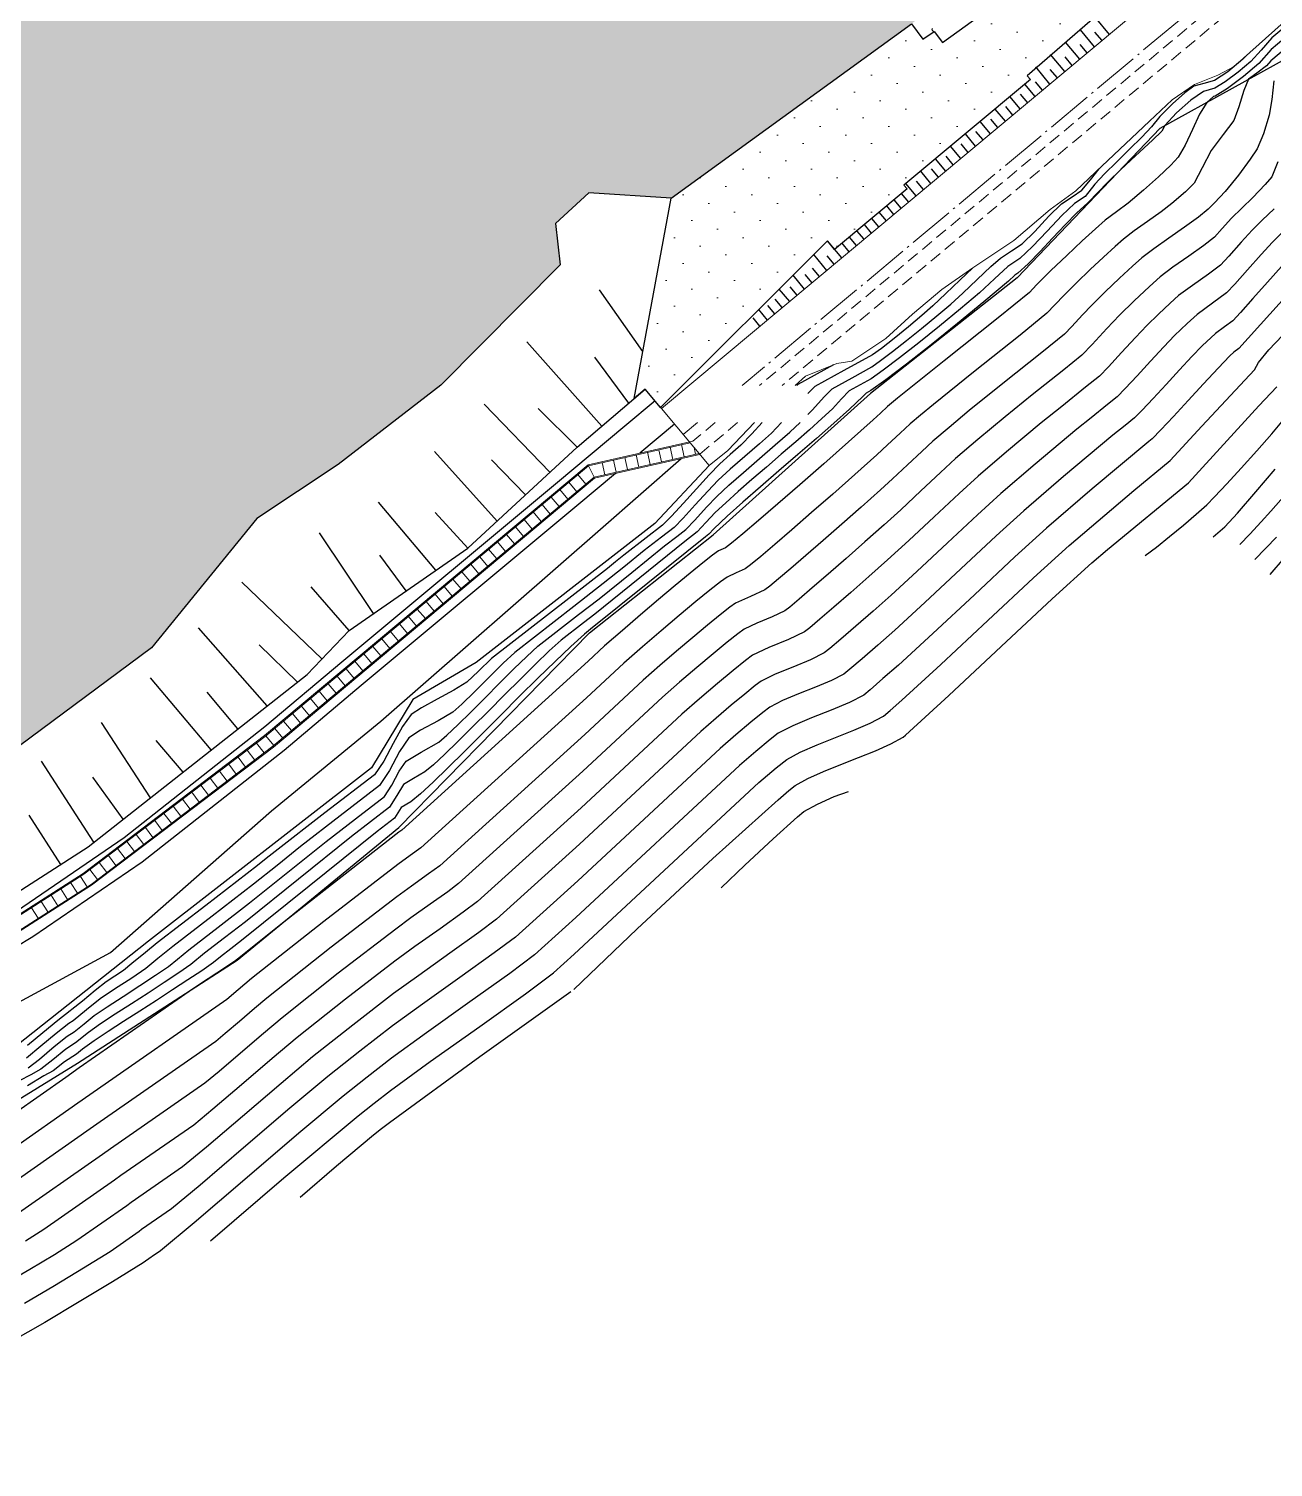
# Model space of a CAD drawing. Header units: millimetres. Extents: x -335 to 64136, y 248 to 109842.
# Drawn here: x -277.1 to -212.8, y 392.9 to 467.2 of the extents above; entities that cross this region are included whole.
import ezdxf

# ---------------------------------------------------------------- set-up
doc = ezdxf.new("R2010")
doc.units = ezdxf.units.MM
doc.header["$MEASUREMENT"] = 0
doc.linetypes.add('ACAD_ISO04W100', pattern=[30, 24, -3, 0, -3])
doc.linetypes.add('NASCOSTA', pattern=[9.525, 6.35, -3.175])
for name, color, linetype in [('Bâti', 7, 'Continuous'), ('CANALISATION', 2, 'Continuous'), ('colore lago', 131, 'Continuous'), ('curve livello 5m', 7, 'Continuous'), ('Limite fiume', 6, 'Continuous'), ('LIN010CO', 2, 'Continuous'), ('LIN010TR', 2, 'NASCOSTA'), ('LIN018CO', 6, 'Continuous'), ('LIN018TR', 6, 'NASCOSTA'), ('LINCOLO-ROSSO-070', 30, 'Continuous'), ('pendenze', 2, 'Continuous'), ('Per+Mod Surf', 7, 'Continuous'), ('sezioni', 7, 'Continuous'), ('Strade', 7, 'Continuous'), ('TalusHautBas', 7, 'Continuous')]:
    doc.layers.add(name, color=color, linetype=linetype)
doc.layers.add('Colori bordi', color=5, linetype='Continuous', plot=False)
doc.layers.add('no_plot', color=5, linetype='Continuous', plot=False)

msp = doc.modelspace()

# ---------------------------------------------------------------- hatches: boundary and pattern name
at = {"layer": 'colore lago', "linetype": 'Continuous', "lineweight": 0}
msp.add_hatch(color=256, dxfattribs=at).paths.add_polyline_path([(-312.38264, 424.38548), (-302.15266, 427.40348), (-294.50865, 427.80748), (-286.46064, 426.94448), (-279.55365, 428.69248), (-270.72865, 435.24048), (-265.29765, 441.90348), (-261.09665, 444.69048), (-255.79765, 448.78748), (-249.65065, 454.99548), (-249.87665, 457.13848), (-248.17265, 458.71048), (-243.91365, 458.44848), (-231.51899, 467.44804), (-219.71592, 476.01805), (-220.40264, 478.89914), (-213.99922, 486.79725), (-210.87206, 487.54263), (-194.87937, 500.9038), (-194.77873, 500.77989), (-194.52964, 500.99348), (-189.01965, 505.71848), (-183.49064, 510.97748), (-174.25166, 520.06648), (-167.80464, 526.32548), (-160.16665, 533.70348), (-153.10865, 540.33248), (-142.77665, 549.54148), (-138.72965, 552.68648), (-123.24765, 563.72148), (-114.11096, 569.41745), (-114.39195, 569.87), (-117.39783, 574.71114), (-120.69979, 580.02913), (-128.57865, 592.71848), (-138.23988, 586.68061), (-161.43365, 572.18548), (-162.95975, 574.60946), (-166.14665, 572.74548), (-168.16266, 571.75848), (-172.51465, 570.11848), (-176.78364, 568.52148), (-180.93165, 566.78248), (-186.27165, 564.10448), (-191.35264, 561.10848), (-197.61964, 557.14448), (-201.67851, 554.62358), (-203.78465, 553.31548), (-211.41966, 548.49648), (-217.09363, 544.89976), (-216.82965, 543.38348), (-218.67665, 540.30148), (-222.05665, 537.09148), (-230.78465, 537.05248), (-241.41465, 529.76848), (-248.88865, 523.97348), (-261.05365, 514.39848), (-276.82866, 503.29348), (-277.17892, 503.41049), (-289.31665, 495.14848), (-303.14866, 485.43648), (-320.62364, 475.41148), (-335.18517, 467.50034), (-335.18517, 416.83235), (-328.87465, 418.67548), (-317.58165, 422.79748)])
at = {"layer": 'LIN010CO', "linetype": 'Continuous', "lineweight": 0}
h = msp.add_hatch(dxfattribs=at)
h.set_pattern_fill('DOTS', color=256, scale=20, angle=-135, style=0)
h.set_pattern_definition([(225, (-62291.4759, -108161.3901), (0.441941738, -1.325825215), [0, -1.25])])
h.paths.add_polyline_path([(-231.55464, 467.42215), (-230.92783, 466.55887), (-230.36489, 466.9465), (-229.90357, 466.33752), (-219.74174, 473.70325), (-219.24847, 473.13349), (-212.13931, 478.4067), (-212.4152, 478.78622), (-208.22615, 479.78469), (-225.54368, 464.75754), (-225.38156, 464.56349), (-231.90463, 459.11376), (-231.74251, 458.91971), (-235.48054, 455.79676), (-235.84841, 456.23708), (-244.41424, 447.5854), (-245.26015, 448.58461), (-245.82924, 448.09903), (-243.91365, 458.44848)])

# ---------------------------------------------------------------- linework, layer by layer
at = {"layer": 'Bâti', "color": 2, "linetype": 'Continuous'}
for p, q in [((-244.74802, 447.98239), (-246.30966, 446.67206)), ((-246.30966, 446.67206), (-249.77365, 443.76548)), ((-243.74712, 446.78581), (-245.53282, 445.28747)), ((-246.7809, 444.24023), (-248.77511, 442.56692)), ((-249.77363, 443.76549), (-260.91163, 434.48849)), ((-248.77511, 442.56692), (-259.91093, 433.29173)), ((-260.91163, 434.48849), (-264.87663, 431.15049)), ((-259.91093, 433.29173), (-263.89137, 429.94074)), ((-264.87663, 431.15049), (-272.14464, 425.42549)), ((-263.89137, 429.94074), (-271.2207, 424.16743)), ((-272.14464, 425.42549), (-277.69363, 421.63149)), ((-271.2207, 424.16743), (-276.85209, 420.3171)), ((-276.85209, 420.3171), (-285.18306, 415.33066))]:
    msp.add_line(p, q, dxfattribs=at)
at = {"layer": 'CANALISATION', "linetype": 'Continuous', "lineweight": 0}
for p, q in [((-248.20523, 444.68223), (-264.89264, 430.70248)), ((-248.73475, 444.17338), (-248.32011, 443.67844)), ((-248.18239, 444.63612), (-247.88745, 444.0409)), ((-249.65471, 443.40269), (-249.24008, 442.90775)), ((-249.19473, 443.78804), (-248.7801, 443.29309)), ((-250.57468, 442.632), (-250.16004, 442.13705)), ((-250.1147, 443.01734), (-249.70006, 442.5224)), ((-251.49464, 441.8613), (-251.08001, 441.36636)), ((-251.03466, 442.24665), (-250.62002, 441.7517)), ((-252.41461, 441.09061), (-251.99997, 440.59566)), ((-251.95463, 441.47596), (-251.53999, 440.98101)), ((-253.33457, 440.31992), (-252.91994, 439.82497)), ((-252.87459, 440.70526), (-252.45995, 440.21032)), ((-254.25454, 439.54922), (-253.8399, 439.05428)), ((-253.79456, 439.93457), (-253.37992, 439.43962)), ((-255.1745, 438.77853), (-254.75987, 438.28358)), ((-254.71452, 439.16387), (-254.29988, 438.66893)), ((-255.63449, 438.39318), (-255.21985, 437.89824)), ((-256.55445, 437.62249), (-256.13981, 437.12754)), ((-256.09447, 438.00783), (-255.67983, 437.51289)), ((-257.47442, 436.85179), (-257.05978, 436.35685)), ((-257.01443, 437.23714), (-256.5998, 436.74219)), ((-258.39438, 436.0811), (-257.97974, 435.58615)), ((-257.9344, 436.46645), (-257.51976, 435.9715)), ((-259.31435, 435.31041), (-258.89971, 434.81546)), ((-258.85436, 435.69575), (-258.43973, 435.20081)), ((-260.23431, 434.53971), (-259.81967, 434.04477)), ((-259.77433, 434.92506), (-259.35969, 434.43011)), ((-261.15428, 433.76902), (-260.73964, 433.27407)), ((-260.69429, 434.15436), (-260.27966, 433.65942)), ((-262.07424, 432.99832), (-261.6596, 432.50338)), ((-261.61426, 433.38367), (-261.19962, 432.88873)), ((-262.99421, 432.22763), (-262.57957, 431.73268)), ((-262.53422, 432.61298), (-262.11959, 432.11803)), ((-263.91417, 431.45694), (-263.49953, 430.96199)), ((-263.45419, 431.84228), (-263.03955, 431.34734)), ((-264.83414, 430.68624), (-264.4195, 430.1913)), ((-264.37415, 431.07159), (-263.95952, 430.57664)), ((-265.78911, 429.95841), (-265.39857, 429.44424)), ((-265.31127, 430.32136), (-264.92072, 429.80719)), ((-266.74471, 429.23257), (-266.35417, 428.7184)), ((-266.26691, 429.59549), (-265.87637, 429.08132)), ((-267.70031, 428.50674), (-267.30976, 427.99257)), ((-267.22251, 428.86966), (-266.83196, 428.35549)), ((-268.6559, 427.7809), (-268.26536, 427.26673)), ((-268.1781, 428.14382), (-267.78756, 427.62965)), ((-269.6115, 427.05507), (-269.22095, 426.5409)), ((-269.1337, 427.41799), (-268.74316, 426.90382)), ((-270.56709, 426.32923), (-270.17655, 425.81506)), ((-270.0893, 426.69215), (-269.69875, 426.17798)), ((-271.52269, 425.6034), (-271.13215, 425.08923)), ((-271.04489, 425.96632), (-270.65435, 425.45215)), ((-272.47829, 424.87756), (-272.08774, 424.36339)), ((-272.00049, 425.24048), (-271.60994, 424.72631)), ((-273.43388, 424.15173), (-273.04334, 423.63756)), ((-272.95608, 424.51465), (-272.56554, 424.00048)), ((-274.05124, 422.89588), (-274.39917, 423.43979)), ((-273.91168, 423.78881), (-273.52114, 423.27464)), ((-275.56753, 421.9259), (-275.91547, 422.46981)), ((-275.0621, 422.24923), (-275.41004, 422.79314)), ((-274.55667, 422.57255), (-274.90461, 423.11646)), ((-276.57839, 421.27926), (-276.92633, 421.82316)), ((-276.07296, 421.60258), (-276.4209, 422.14649))]:
    msp.add_line(p, q, dxfattribs=at)
at = {"layer": 'CANALISATION', "linetype": 'Continuous', "lineweight": 0, "flags": 128}
for points in [[(-248.18239, 444.63612), (-264.86572, 430.65978), (-274.22184, 423.55323), (-283.27434, 417.76234), (-294.76224, 412.39358), (-311.21828, 407.11261)], [(-247.88745, 444.0409), (-264.4629, 430.15493), (-273.852, 423.02333), (-282.96234, 417.19545), (-294.52596, 411.7913), (-311.02098, 406.49782)], [(-247.8646, 443.99479), (-264.4317, 430.11583), (-273.82335, 422.98229), (-282.93817, 417.15154), (-294.50766, 411.74465), (-311.0057, 406.4502)], [(-264.89264, 430.70248), (-274.25064, 423.59449), (-283.29864, 417.80648), (-294.78064, 412.44049), (-311.23364, 407.16049)]]:
    msp.add_lwpolyline(points, dxfattribs=at)
at = {"layer": 'Colori bordi', "linetype": 'Continuous', "lineweight": 0, "flags": 128}
msp.add_lwpolyline([(-335.18517, 467.50034), (-335.18517, 416.83235), (-328.87465, 418.67548), (-317.58165, 422.79748), (-312.38264, 424.38548), (-302.15266, 427.40348), (-294.50865, 427.80748), (-286.46064, 426.94448), (-279.55365, 428.69248), (-270.72865, 435.24048), (-265.29765, 441.90348), (-261.09665, 444.69048), (-255.79765, 448.78748), (-249.65065, 454.99548), (-249.87665, 457.13848), (-248.17265, 458.71048), (-243.91365, 458.44848), (-231.51899, 467.44804)], dxfattribs=at)
at = {"layer": 'curve livello 5m', "color": 2, "flags": 128}
for points in [[(-214.24239, 465.79279), (-214.4111, 465.60964), (-214.4111, 465.60964), (-215.19919, 464.96429), (-215.8779, 464.51398), (-215.8779, 464.51398), (-216.42195, 464.3659), (-216.9444, 464.21961), (-216.9444, 464.21961), (-217.40167, 463.88231), (-218.0548, 463.30469), (-218.70786, 462.66003), (-218.70786, 462.66003), (-219.13271, 462.12374), (-219.63483, 461.59203), (-220.25957, 460.97105), (-220.92507, 460.32039), (-221.54952, 459.69966), (-222.05108, 459.16847), (-222.05108, 459.16847), (-222.55346, 458.53388), (-223.10574, 458.16747), (-223.76411, 457.5438), (-224.51375, 456.7461), (-225.26278, 455.94913), (-225.91938, 455.32767), (-225.91938, 455.32767), (-226.5507, 454.91068), (-227.22869, 454.28434), (-228.00138, 453.56292), (-228.00138, 453.56292), (-228.99306, 452.72512), (-230.06408, 451.84446), (-231.13684, 450.98257), (-232.13372, 450.20107), (-232.9771, 449.5616), (-233.58938, 449.12579), (-233.58938, 449.12579), (-234.15856, 448.81221), (-234.73028, 448.49723), (-235.12039, 448.08439), (-235.59407, 447.57326), (-235.59407, 447.57326), (-236.13497, 447.0648), (-236.77388, 446.49143), (-237.48279, 445.8717), (-238.23372, 445.22414), (-238.99867, 444.56729), (-239.74965, 443.9197), (-240.45864, 443.29991), (-241.09766, 442.72645), (-241.63872, 442.21786), (-241.63872, 442.21786), (-242.12581, 441.69464), (-242.57037, 441.22142), (-242.57037, 441.22142), (-243.20291, 440.73008), (-245.52998, 438.85316), (-247.85699, 436.97629), (-247.85699, 436.97629), (-248.43506, 436.52726), (-249.59138, 435.62906), (-250.20557, 435.07318), (-250.91782, 434.39303), (-251.69882, 433.62487), (-252.51925, 432.8049), (-253.34981, 431.96936), (-254.16119, 431.15447), (-254.92409, 430.39647), (-255.6092, 429.73158), (-256.1872, 429.19603), (-256.6288, 428.82605), (-256.6288, 428.82605), (-257.2154, 428.49058), (-257.7246, 428.18841), (-257.7246, 428.18841), (-258.07817, 427.6164), (-258.4465, 427.00586), (-258.4465, 427.00586), (-259.42232, 426.25247), (-260.40469, 425.49403), (-263.14423, 423.29483), (-265.8788, 421.0997), (-265.8788, 421.0997), (-266.96402, 420.26263), (-267.98905, 419.47111), (-267.98905, 419.47111), (-268.69955, 418.89275), (-269.3211, 418.45628), (-270.07366, 417.95666), (-270.9054, 417.41882), (-271.7645, 416.86765), (-272.59913, 416.32808), (-273.35747, 415.825), (-273.9877, 415.38334), (-273.9877, 415.38334), (-274.65773, 414.84161), (-275.15263, 414.5233), (-275.83013, 413.97291), (-276.44325, 413.48054), (-276.44325, 413.48054), (-276.96101, 413.20301), (-277.5659, 412.88359)], [(-212.60479, 460.32203), (-212.91241, 459.53865), (-213.25805, 459.14789), (-213.90231, 458.47292), (-213.90231, 458.47292), (-214.46295, 457.93073), (-214.99833, 457.41173), (-214.99833, 457.41173), (-215.48131, 456.87334), (-215.8836, 456.43065), (-215.8836, 456.43065), (-216.42989, 456.00492), (-217.21067, 455.45214), (-218.02585, 454.87726), (-218.67533, 454.38524), (-218.67533, 454.38524), (-219.23939, 453.88208), (-220.02238, 453.14559), (-220.78939, 452.3967), (-220.78939, 452.3967), (-221.43996, 451.708), (-222.18698, 450.89519), (-222.71727, 450.34289), (-222.71727, 450.34289), (-223.65667, 449.57763), (-225.28278, 448.28499), (-226.68174, 447.16055), (-226.68174, 447.16055), (-228.09169, 445.98069), (-229.23686, 444.99793), (-229.23686, 444.99793), (-230.02227, 444.28056), (-231.03514, 443.33464), (-232.0729, 442.3649), (-232.93294, 441.57609), (-232.93294, 441.57609), (-233.91628, 440.69995), (-234.89057, 439.83983), (-235.81098, 439.03456), (-236.6327, 438.32294), (-237.3109, 437.7438), (-237.80076, 437.33594), (-238.05747, 437.13819), (-238.05747, 437.13819), (-238.70159, 436.82935), (-239.49597, 436.51302), (-240.1524, 436.20059), (-240.1524, 436.20059), (-240.47745, 435.96291), (-241.03149, 435.52088), (-241.75599, 434.92333), (-242.59241, 434.21906), (-243.48223, 433.45691), (-244.3669, 432.68567), (-244.3669, 432.68567), (-248.46727, 428.87554), (-254.88174, 423.06665), (-255.44499, 422.6485), (-256.35568, 421.99804), (-257.34191, 421.2952), (-258.13177, 420.71988), (-258.13177, 420.71988), (-261.09475, 418.43848), (-263.99351, 416.13912), (-263.99351, 416.13912), (-264.95969, 415.32882), (-266.1421, 414.3154), (-267.24748, 413.36981), (-267.98255, 412.76297), (-267.98255, 412.76297), (-272.84856, 409.38288), (-273.26485, 409.0911), (-277.991, 405.77865)], [(-267.68962, 404.62784), (-263.89815, 407.88471), (-260.0594, 411.08572), (-259.23415, 411.74033), (-258.39061, 412.38982), (-258.39061, 412.38982), (-256.34742, 413.87806), (-253.79625, 415.69618), (-251.44048, 417.37877), (-249.98346, 418.46043), (-248.92242, 419.42131), (-239.39108, 428.27797), (-238.49878, 429.04271), (-237.95073, 429.47923), (-237.2527, 429.84859), (-236.38664, 430.22367), (-235.4384, 430.60106), (-234.49383, 430.97739), (-233.63877, 431.34926), (-232.95906, 431.71328), (-232.62129, 431.99649), (-232.00827, 432.53667), (-230.00182, 434.37694), (-227.58076, 436.63931), (-225.21775, 438.84612), (-223.38542, 440.51973), (-220.03916, 443.35196), (-218.16438, 444.89733), (-216.53292, 446.67626), (-213.81794, 449.57679), (-213.61096, 449.96721), (-213.07487, 450.61451), (-212.36214, 451.35763)], [(-212.67718, 440.95317), (-213.79482, 439.78943)]]:
    msp.add_lwpolyline(points, dxfattribs=at)
at = {"layer": 'Limite fiume', "color": 2, "linetype": 'Continuous'}
for p, q in [((-248.17264, 458.71049), (-249.87663, 457.13849)), ((-243.91363, 458.44849), (-248.17264, 458.71049)), ((-249.87663, 457.13849), (-249.65063, 454.99549)), ((-249.65063, 454.99549), (-255.79764, 448.78749)), ((-255.79764, 448.78749), (-261.09663, 444.69049)), ((-261.09663, 444.69049), (-265.29764, 441.90349)), ((-265.29764, 441.90349), (-270.72863, 435.24049)), ((-270.72863, 435.24049), (-279.55363, 428.69249))]:
    msp.add_line(p, q, dxfattribs=at)
at = {"layer": 'Limite fiume', "color": 2, "linetype": 'Continuous', "flags": 128}
msp.add_lwpolyline([(-231.51899, 467.44804), (-230.93048, 466.65426), (-230.34797, 467.04954), (-229.90867, 466.47074), (-219.70234, 473.85976), (-219.26944, 473.26627), (-212.20932, 478.41335), (-212.47435, 478.77212), (-208.22615, 479.78469), (-225.54368, 464.75754), (-225.38156, 464.56349), (-231.90463, 459.11376), (-231.74251, 458.91971), (-235.48054, 455.79676), (-235.84841, 456.23708), (-244.458, 447.63785), (-245.26015, 448.58461), (-245.82924, 448.09903), (-243.91365, 458.44848)], close=True, dxfattribs=at)
at = {"layer": 'LIN010CO', "linetype": 'Continuous', "lineweight": 0}
for p, q in [((-242.79015, 445.90862), (-248.20524, 444.68223)), ((-242.9435, 445.82261), (-248.18239, 444.63612)), ((-244.41075, 444.82829), (-244.55336, 445.45801)), ((-243.8255, 444.96084), (-243.96812, 445.59056)), ((-243.24026, 445.09338), (-243.38288, 445.7231)), ((-242.65502, 445.22592), (-242.73302, 445.57033)), ((-242.47895, 445.2658), (-247.88745, 444.0409)), ((-242.45005, 445.22106), (-247.86461, 443.99479)), ((-247.33696, 444.16558), (-247.47957, 444.79529)), ((-246.75171, 444.29812), (-246.89433, 444.92784)), ((-246.16647, 444.43066), (-246.30909, 445.06038)), ((-245.58123, 444.56321), (-245.72385, 445.19293)), ((-244.99599, 444.69575), (-245.1386, 445.32547))]:
    msp.add_line(p, q, dxfattribs=at)
at = {"layer": 'LIN010CO', "linetype": 'Continuous', "lineweight": 0, "flags": 128}
msp.add_lwpolyline([(-230.43837, 467.19433), (-230.45906, 467.15251), (-230.4412, 467.12024), (-230.42546, 467.09945), (-230.40973, 467.07865), (-230.3814, 467.04122), (-230.37122, 467.03377)], dxfattribs=at)
at = {"layer": 'LIN010TR', "lineweight": 0, "ltscale": 0.1, "flags": 128}
for points in [[(-195.3803, 485.51743), (-202.3871, 479.66357), (-239.3567, 448.77711)], [(-194.21723, 485.51743), (-201.22403, 479.66357), (-238.19363, 448.77711)], [(-241.64792, 446.8629), (-242.79015, 445.90862)], [(-240.48485, 446.8629), (-242.45005, 445.22106)]]:
    msp.add_lwpolyline(points, dxfattribs=at)
at = {"layer": 'LIN018CO', "color": 2}
for p, q in [((-221.29912, 466.89705), (-222.03485, 467.77769)), ((-222.06654, 466.25591), (-222.80227, 467.13654)), ((-221.68283, 466.57648), (-222.04924, 467.01505)), ((-222.83396, 465.61476), (-223.56969, 466.4954)), ((-222.45025, 465.93533), (-222.81666, 466.37391)), ((-223.60138, 464.97362), (-224.33711, 465.85425)), ((-223.21767, 465.29419), (-223.58408, 465.73276)), ((-224.3688, 464.33247), (-225.10453, 465.21311)), ((-223.98509, 464.65304), (-224.3515, 465.09162)), ((-225.13621, 463.69133), (-225.6662, 464.32569)), ((-224.7525, 464.0119), (-225.11892, 464.45047)), ((-225.90363, 463.05018), (-226.43362, 463.68455)), ((-225.51992, 463.37075), (-225.88633, 463.80933)), ((-226.67105, 462.40904), (-227.20104, 463.0434)), ((-226.28734, 462.72961), (-226.65375, 463.16818)), ((-227.82218, 461.44732), (-228.18859, 461.88589)), ((-227.43847, 461.76789), (-227.96846, 462.40226)), ((-227.05476, 462.08846), (-227.42117, 462.52704)), ((-228.97331, 460.4856), (-229.5033, 461.11997)), ((-228.5896, 460.80617), (-228.95601, 461.24475)), ((-228.20589, 461.12675), (-228.73588, 461.76111)), ((-229.74073, 459.84446), (-230.27072, 460.47882)), ((-229.35702, 460.16503), (-229.72343, 460.6036)), ((-230.50815, 459.20331), (-231.03814, 459.83768)), ((-230.12444, 459.52388), (-230.49085, 459.96246)), ((-231.27557, 458.56217), (-231.80556, 459.19653)), ((-230.89186, 458.88274), (-231.25827, 459.32131)), ((-232.04299, 457.92102), (-232.41086, 458.36134)), ((-231.65928, 458.24159), (-232.02569, 458.68017)), ((-233.19412, 456.9593), (-233.56053, 457.39788)), ((-232.81041, 457.27988), (-233.17828, 457.7202)), ((-232.4267, 457.60045), (-232.79311, 458.03902)), ((-233.96154, 456.31816), (-234.32795, 456.75673)), ((-233.57783, 456.63873), (-233.9457, 457.07905)), ((-235.11267, 455.35644), (-235.84841, 456.23708)), ((-234.72896, 455.67701), (-235.09537, 456.11559)), ((-234.34525, 455.99759), (-234.71312, 456.43791)), ((-235.88009, 454.7153), (-236.55874, 455.5276)), ((-235.49638, 455.03587), (-235.86279, 455.47444)), ((-237.03122, 453.75358), (-237.62424, 454.46339)), ((-236.64751, 454.07415), (-237.00955, 454.50749)), ((-236.2638, 454.39472), (-236.6273, 454.82981)), ((-237.79864, 453.11243), (-238.33457, 453.75391)), ((-237.41493, 453.43301), (-237.77406, 453.86286)), ((-238.56606, 452.47129), (-238.9281, 452.90463)), ((-238.18235, 452.79186), (-238.54585, 453.22695)), ((-239.33348, 451.83014), (-239.69261, 452.26)), ((-238.94977, 452.15072), (-239.40007, 452.6897))]:
    msp.add_line(p, q, dxfattribs=at)
at = {"layer": 'LIN018TR', "linetype": 'ACAD_ISO04W100', "lineweight": 0, "ltscale": 0.1, "flags": 128}
for points in [[(-196.28192, 485.51743), (-240.25832, 448.77711)], [(-242.54954, 446.8629), (-243.29878, 446.23695)]]:
    msp.add_lwpolyline(points, dxfattribs=at)
at = {"layer": 'LINCOLO-ROSSO-070', "linetype": 'Continuous', "lineweight": 0}
msp.add_line((-244.41424, 447.5854), (-244.54848, 447.74565), dxfattribs=at)
at = {"layer": 'no_plot', "flags": 128}
for points in [[(-212.39653, 467.15403), (-212.92866, 466.71052), (-213.47866, 466.08877), (-214.00512, 465.49816), (-214.64975, 464.95302), (-215.33589, 464.44048), (-215.85771, 464.11432), (-216.44092, 463.95335), (-217.09254, 463.49877), (-217.83284, 462.84405), (-218.43974, 462.18561), (-218.59247, 461.89422), (-219.07277, 461.43668), (-219.95732, 460.63018), (-220.71661, 459.92525), (-221.35414, 459.29699), (-221.95801, 458.68549), (-222.34705, 458.2742), (-222.39022, 458.21967), (-222.43768, 458.18819), (-222.97911, 457.69324), (-223.58967, 457.06654), (-224.23463, 456.37417), (-224.87926, 455.68221), (-225.48881, 455.05676), (-226.02856, 454.56391), (-226.17537, 454.46694), (-226.51271, 454.15353), (-227.77388, 453.08806), (-229.13594, 451.96809), (-230.50021, 450.87199), (-231.76798, 449.87813), (-232.84054, 449.0649), (-233.6192, 448.51065), (-233.73267, 448.44814), (-233.84665, 448.38534), (-234.01884, 448.20115), (-234.70755, 447.55375), (-235.52104, 446.8237), (-236.42368, 446.03462), (-237.37981, 445.21011), (-238.35379, 444.37377), (-239.30997, 443.54922), (-240.21271, 442.76006), (-241.02635, 442.02989), (-241.71525, 441.38233), (-241.97375, 441.10586), (-242.14925, 440.96954), (-245.11199, 438.5799), (-248.07466, 436.19033), (-248.18084, 436.10786), (-248.39323, 435.94288), (-249.09842, 435.30668), (-249.9096, 434.53628), (-250.79872, 433.66631), (-251.73775, 432.73144), (-252.69865, 431.76633), (-253.6534, 430.80562), (-254.57394, 429.88398), (-255.43225, 429.03605), (-256.20029, 428.29649), (-256.85003, 427.69997), (-257.35343, 427.28112), (-257.85658, 426.98834), (-258.18806, 426.44535), (-258.63612, 426.09942), (-259.08719, 425.75117), (-262.58909, 422.93998), (-266.08463, 420.13399), (-266.64406, 419.70248), (-267.17247, 419.29445), (-267.53873, 418.99631), (-268.1394, 418.57079), (-268.85018, 418.09222), (-269.63994, 417.57556), (-270.47753, 417.03578), (-271.33181, 416.48784), (-272.17164, 415.94672), (-272.96587, 415.42738), (-273.68336, 414.9448), (-274.29296, 414.51394), (-274.59705, 414.26808), (-275.22729, 413.86274), (-275.79848, 413.40123), (-276.29534, 413.13704), (-277.12314, 412.63418)], [(-212.30261, 466.65781), (-212.94841, 466.11956), (-213.59914, 465.38668), (-214.37801, 464.72801), (-215.20704, 464.10875), (-215.83753, 463.71466), (-215.93745, 463.68708), (-216.27991, 463.38421), (-216.64602, 462.773), (-217.01719, 461.98131), (-217.38994, 461.18473), (-217.7608, 460.55884), (-218.13432, 460.15457), (-218.76755, 459.54826), (-219.54, 458.85158), (-220.3312, 458.17622), (-220.92755, 457.73959), (-221.51677, 457.30759), (-222.01901, 456.86832), (-222.71044, 456.23452), (-223.50584, 455.48635), (-224.31999, 454.70397), (-225.06766, 453.96753), (-225.43113, 453.58033), (-227.0436, 452.26676), (-229.83483, 450.04794), (-232.23616, 448.11784), (-232.74773, 447.68485), (-233.10777, 447.35183), (-233.48774, 446.99975), (-234.768, 445.85837), (-236.04433, 444.72972), (-237.27203, 443.65253), (-238.40639, 442.66549), (-239.40272, 441.80732), (-240.21632, 441.11673), (-240.80248, 440.63243), (-241.11652, 440.39314), (-241.4734, 440.23341), (-241.78033, 440.01413), (-242.27842, 439.62493), (-242.93324, 439.09455), (-243.71032, 438.4517), (-244.57522, 437.72512), (-245.4935, 436.94354), (-246.4307, 436.13569), (-247.35239, 435.3303), (-248.19419, 434.54809), (-257.82071, 425.83037), (-257.97646, 425.71791), (-263.82281, 421.14919), (-266.29046, 419.16828), (-266.35589, 419.11779), (-266.37791, 419.09986), (-266.909, 418.74316), (-267.80035, 418.15654), (-268.56748, 417.64678), (-274.45607, 413.55637), (-275.15664, 413.06533), (-283.1103, 407.4908)], [(-212.2087, 466.1616), (-212.96816, 465.5286), (-213.19316, 465.2752), (-213.70282, 464.90131), (-214.12007, 464.58282), (-214.36135, 464.00349), (-214.61601, 463.16315), (-214.88173, 462.45989), (-215.42678, 461.72645), (-216.04493, 460.9104), (-216.51233, 460.00746), (-216.92913, 459.22345), (-217.37812, 458.77276), (-218.07547, 458.16085), (-218.63596, 457.7349), (-219.33006, 457.2423), (-220.0204, 456.75213), (-220.56962, 456.33347), (-221.00412, 455.95345), (-221.60229, 455.40514), (-222.29041, 454.75788), (-222.99474, 454.08103), (-223.64157, 453.44392), (-224.1151, 452.93733), (-224.52651, 452.50118), (-225.91463, 451.37038), (-228.31748, 449.46029), (-230.38468, 447.79874), (-231.04286, 447.24797), (-231.57744, 446.78921), (-232.09456, 446.31428), (-232.7444, 445.70632), (-233.30281, 445.19186), (-234.44298, 444.17537), (-235.57965, 443.17023), (-236.67301, 442.2109), (-237.68325, 441.33186), (-238.57056, 440.5676), (-239.29514, 439.95257), (-239.81716, 439.52127), (-240.09683, 439.30816), (-240.56185, 439.09955), (-241.03306, 438.88914), (-241.3656, 438.64902), (-241.91843, 438.21276), (-242.645, 437.6192), (-243.49872, 436.90719), (-244.43305, 436.11555), (-245.40141, 435.28313), (-246.35723, 434.44876), (-248.28522, 432.65724), (-256.84105, 424.90913), (-257.37946, 424.51879), (-258.02823, 424.0519), (-261.83899, 421.11774), (-265.56716, 418.16048), (-266.25213, 417.57908), (-266.83888, 417.08416), (-273.92023, 412.1652), (-274.52604, 411.74059), (-281.40387, 406.92008)], [(-212.81603, 464.49529), (-212.92718, 463.54173), (-213.05673, 462.72523), (-213.35606, 461.76932), (-213.68207, 460.98225), (-214.03835, 460.44859), (-214.64714, 459.63762), (-215.32581, 458.79264), (-215.87495, 458.20143), (-216.05381, 458.02826), (-216.19828, 457.86816), (-216.70345, 457.467), (-217.42412, 456.94964), (-218.23462, 456.38197), (-219.00929, 455.8299), (-219.62247, 455.35936), (-220.10494, 454.93391), (-220.77896, 454.30937), (-221.52299, 453.60006), (-222.21548, 452.92031), (-222.69008, 452.41789), (-223.23504, 451.82494), (-223.62189, 451.42203), (-224.78565, 450.47401), (-226.80013, 448.87264), (-228.53321, 447.47965), (-229.56728, 446.61433), (-230.40715, 445.89357), (-230.98317, 445.36745), (-231.72602, 444.6737), (-232.48712, 443.96249), (-233.11788, 443.38398), (-234.11796, 442.49238), (-235.11498, 441.61073), (-236.074, 440.76927), (-236.96012, 439.99824), (-237.73841, 439.32787), (-238.37395, 438.78842), (-238.83184, 438.4101), (-239.07715, 438.22317), (-239.82993, 437.88548), (-240.59273, 437.54487), (-240.89061, 437.32977), (-241.38583, 436.93897), (-242.03668, 436.40727), (-242.80145, 435.76945), (-243.6384, 435.06031), (-244.50585, 434.31464), (-245.36206, 433.56722), (-248.37625, 430.76639), (-255.8614, 423.98789), (-256.43593, 423.56599), (-257.32213, 422.93495), (-258.08, 422.38589), (-261.46687, 419.77811), (-264.78034, 417.1498), (-265.41743, 416.61549), (-266.19712, 415.94724), (-266.926, 415.32371), (-267.41072, 414.92356), (-273.3844, 410.77404), (-273.89545, 410.41584), (-279.69744, 406.34937)], [(-236.85638, 447.27778), (-236.6307, 447.51751), (-236.01874, 448.19428), (-235.61392, 448.60911), (-235.61392, 448.60911), (-234.58444, 449.17628), (-233.55956, 449.74092), (-233.11366, 450.05831), (-232.49946, 450.52401), (-231.77347, 451.09314), (-230.99223, 451.72082), (-230.21224, 452.36217), (-229.49004, 452.97232), (-229.49004, 452.97232), (-228.87125, 453.53653), (-228.12434, 454.24739), (-227.41928, 454.91625), (-226.92602, 455.35442), (-226.92602, 455.35442), (-226.35574, 455.72971), (-225.81019, 456.09143), (-225.81019, 456.09143), (-225.15842, 456.72562), (-224.4271, 457.51067), (-223.7738, 458.14676), (-223.7738, 458.14676), (-223.22237, 458.50944), (-222.7167, 458.84809), (-222.7167, 458.84809), (-222.2768, 459.3975), (-221.83262, 459.96389)], [(-212.79448, 457.89371), (-213.41406, 457.30862), (-213.94285, 456.79521), (-214.50205, 456.17885), (-215.14145, 455.45323), (-215.56893, 454.99314), (-216.18024, 454.52826), (-217.02227, 453.93678), (-217.72818, 453.41112), (-218.16446, 453.02196), (-218.77006, 452.45232), (-219.3633, 451.87309), (-219.95617, 451.25072), (-220.67394, 450.47094), (-221.34872, 449.7399), (-221.81265, 449.26374), (-222.52769, 448.68125), (-223.76543, 447.69734), (-224.83027, 446.84145), (-226.61611, 445.34704), (-228.06657, 444.10229), (-229.06137, 443.19367), (-230.34427, 441.99557), (-231.65868, 440.76731), (-232.74801, 439.76821), (-233.70864, 438.91297), (-234.65044, 438.08337), (-235.51384, 437.33099), (-236.23925, 436.70744), (-236.76709, 436.26431), (-237.03779, 436.05321), (-237.86004, 435.65896), (-238.8741, 435.25515), (-239.71207, 434.85632), (-240.07626, 434.586), (-240.71216, 434.07237), (-241.53192, 433.38868), (-242.44773, 432.60818), (-243.37173, 431.80413), (-248.5583, 426.9847), (-253.90209, 422.1454), (-254.64409, 421.59455), (-255.8438, 420.73767), (-257.14302, 419.81177), (-258.18354, 419.05387), (-260.72263, 417.09885), (-263.20669, 415.12844), (-264.50194, 414.04216), (-266.08708, 412.68357), (-267.56895, 411.4159), (-268.55439, 410.60238), (-272.31273, 407.99171), (-272.63425, 407.76635), (-276.28457, 405.20793), (-277.24099, 404.61118)], [(-212.32782, 456.71604), (-212.88737, 456.17869), (-213.47029, 455.54203), (-214.17867, 454.73921), (-214.83312, 454.00036), (-215.25425, 453.55563), (-215.98002, 453.02049), (-216.78103, 452.43701), (-217.29669, 451.96884), (-217.93721, 451.34948), (-218.49385, 450.76885), (-219.1735, 450.03403), (-219.87192, 449.27304), (-220.48484, 448.61388), (-220.90803, 448.18459), (-221.39871, 447.78487), (-222.24808, 447.10968), (-222.9788, 446.52236), (-225.14052, 444.7134), (-226.89629, 443.20665), (-228.10046, 442.10678), (-229.65339, 440.6565), (-231.24447, 439.16972), (-232.56308, 437.96033), (-233.49123, 437.13489), (-234.38374, 436.35116), (-235.15766, 435.68093), (-235.73009, 435.19601), (-236.0181, 434.96823), (-236.72902, 434.61026), (-237.63417, 434.24327), (-238.54468, 433.87471), (-239.27173, 433.51205), (-239.58071, 433.28271), (-240.1202, 432.84695), (-240.81569, 432.26691), (-241.59265, 431.60474), (-242.37657, 430.92259), (-248.64933, 425.09385), (-252.92243, 421.22416), (-253.84319, 420.54061), (-255.33191, 419.4773), (-256.94412, 418.32834), (-258.23531, 417.38786), (-260.35051, 415.75922), (-262.41987, 414.11776), (-264.0442, 412.75549), (-266.03206, 411.05173), (-267.89042, 409.462), (-269.12623, 408.44179), (-271.77689, 406.60055), (-272.00366, 406.44161), (-274.57814, 404.63722), (-275.74011, 403.91221), (-277.01384, 403.14181), (-278.32916, 402.36639)], [(-212.42346, 454.92055), (-213.15061, 454.10063), (-213.89275, 453.25711), (-214.52927, 452.5447), (-214.93958, 452.11812), (-215.36469, 451.80467), (-215.83389, 451.46289), (-216.51112, 450.82587), (-217.04306, 450.27373), (-217.6896, 449.5783), (-218.37983, 448.82667), (-219.04281, 448.10593), (-219.60765, 447.50316), (-220.00341, 447.10544), (-220.49209, 446.71163), (-221.12733, 446.20326), (-223.66494, 444.07976), (-225.726, 442.31101), (-227.13956, 441.0199), (-228.96252, 439.31744), (-230.83025, 437.57213), (-232.37814, 436.15244), (-233.25626, 435.37275), (-234.06757, 434.66374), (-234.68923, 434.13178), (-234.99842, 433.88325), (-235.64301, 433.54701), (-236.4625, 433.20285), (-237.343, 432.85526), (-238.1706, 432.50873), (-238.8314, 432.16777), (-239.18058, 431.90385), (-239.80166, 431.39496), (-240.57511, 430.7408), (-241.38141, 430.04105), (-248.74036, 423.203), (-251.94277, 420.30292), (-253.04228, 419.48666), (-254.82003, 418.21692), (-256.74522, 416.84491), (-258.28707, 415.72185), (-259.97839, 414.41959), (-261.63305, 413.10708), (-263.58646, 411.46882), (-265.97705, 409.4199), (-268.21189, 407.50809), (-269.69807, 406.2812), (-271.24106, 405.20938), (-271.37306, 405.11686), (-272.8717, 404.0665), (-274.23922, 403.21324), (-275.73828, 402.30657), (-277.28627, 401.39397)], [(-228.34518, 454.85332), (-229.02, 454.21044), (-229.74253, 453.52075), (-230.4195, 452.88444), (-230.9787, 452.38171), (-231.67358, 451.7989), (-232.4101, 451.20372), (-233.06868, 450.69112), (-233.52974, 450.35606), (-235.01033, 449.54035), (-236.49756, 448.72099), (-236.85638, 448.36347)], [(-211.42084, 454.23146), (-214.6249, 450.68062), (-214.88674, 450.48877), (-215.08502, 450.30226), (-215.6964, 449.66767), (-216.43948, 448.8684), (-217.23277, 448.00454), (-217.99476, 447.17617), (-218.64393, 446.4834), (-219.09879, 446.0263), (-219.27586, 445.88416), (-222.18935, 443.44611), (-224.55571, 441.41537), (-226.17865, 439.93301), (-228.27164, 437.97837), (-230.41603, 435.97453), (-232.19321, 434.34456), (-232.98506, 433.64328), (-233.64637, 433.07058), (-233.97874, 432.79827), (-234.72075, 432.41121), (-235.66411, 432.01503), (-236.6777, 431.6149), (-237.63039, 431.216), (-238.39107, 430.8235), (-238.80724, 430.50172), (-239.54619, 429.88543), (-240.38624, 429.15951), (-248.83139, 421.31215), (-250.96312, 419.38168), (-252.24138, 418.43272), (-254.30814, 416.95655), (-256.54632, 415.36149), (-258.33884, 414.05584), (-259.60627, 413.07996), (-260.84622, 412.0964), (-263.12871, 410.18216), (-265.92203, 407.78806), (-268.53337, 405.55419), (-270.26991, 404.1206), (-270.70522, 403.81822), (-270.74247, 403.79212), (-271.16527, 403.49578), (-272.73834, 402.51428), (-274.46271, 401.47132), (-276.24338, 400.42155), (-277.98532, 399.41963)], [(-235.54201, 449.84614), (-237.3812, 448.83287), (-237.43848, 448.77711)], [(-248.94414, 417.59486), (-245.66718, 420.72766), (-241.76043, 424.35787), (-238.39592, 427.39643), (-238.39592, 427.39643), (-237.84733, 427.86659), (-237.5104, 428.13495), (-237.5104, 428.13495), (-236.85635, 428.48782), (-236.05448, 428.84576), (-235.16512, 429.20641), (-234.24859, 429.56736), (-233.36523, 429.92626), (-232.57539, 430.2807), (-231.93937, 430.6283), (-231.93937, 430.6283), (-231.82334, 430.72879), (-229.5876, 432.77935), (-226.88989, 435.30024), (-224.25685, 437.75923), (-222.21513, 439.62409), (-222.21513, 439.62409), (-221.40391, 440.3107), (-217.22312, 443.75691), (-213.58492, 447.72396), (-212.66319, 448.70869)], [(-238.22452, 446.8629), (-238.74453, 446.31748), (-239.35744, 445.75828), (-240.115, 445.10327), (-240.87261, 444.44823), (-241.48564, 443.88892), (-242.02931, 443.32153), (-242.67664, 442.60959), (-243.29797, 441.92822), (-243.76363, 441.45254), (-244.42109, 440.94015), (-245.31025, 440.25117), (-246.36596, 439.39967), (-247.42164, 438.5482), (-248.9435, 437.36606), (-251.98769, 435.00143), (-252.5893, 434.44082), (-253.31563, 433.72052), (-254.06034, 432.97196), (-254.71709, 432.32661), (-255.17953, 431.9159), (-255.93645, 431.46212), (-256.84693, 430.98072), (-257.46062, 430.58855), (-257.94078, 429.87654), (-258.45594, 428.91019), (-258.96338, 428.12686), (-260.99472, 426.55856), (-263.03969, 424.97975), (-264.25451, 424.00453), (-265.46713, 423.03112), (-267.60394, 421.38293), (-269.6222, 419.82443), (-270.39687, 419.19221), (-271.02119, 418.68565), (-271.75413, 418.19007), (-272.63723, 417.6219), (-273.37718, 417.12212), (-274.08711, 416.5474), (-274.77908, 415.98866), (-275.00333, 415.84443), (-275.65563, 415.33216), (-276.43612, 414.68043), (-277.18258, 414.05938)], [(-239.21988, 446.8629), (-239.75553, 446.27565), (-240.31976, 445.68959), (-240.8644, 445.20705), (-241.40911, 444.72445), (-241.95644, 444.15865), (-242.61124, 443.44395), (-243.28748, 442.69652), (-243.89916, 442.03252), (-244.36026, 441.5681), (-245.212, 440.9043), (-246.36391, 440.01171), (-246.78394, 439.67293), (-247.20397, 439.33416), (-249.19772, 437.78547), (-253.18584, 434.68761), (-253.8636, 434.02766), (-254.4549, 433.46083), (-255.12978, 433.04108), (-255.99326, 432.58106), (-256.806, 432.14288), (-257.32864, 431.78862), (-257.77608, 431.16743), (-258.25589, 430.28853), (-258.74537, 429.38436), (-259.22182, 428.68737), (-261.78092, 426.71161), (-264.35719, 424.72261), (-264.80965, 424.35938), (-265.2613, 423.99683), (-267.9239, 421.94308), (-270.43878, 420.00109), (-271.04411, 419.50923), (-271.74321, 418.93477), (-272.182, 418.5821), (-272.62547, 418.28769), (-273.07192, 417.99151), (-273.63891, 417.54019), (-274.2929, 416.9956), (-274.83976, 416.56218), (-274.92868, 416.505), (-275.56854, 416.00814), (-276.33831, 415.37099), (-277.13304, 414.70361)], [(-277.08801, 413.55984), (-276.50976, 414.01152), (-275.74535, 414.65186), (-275.07798, 415.18387), (-275.07798, 415.18387), (-274.71841, 415.41513), (-274.20706, 415.82803), (-273.68244, 416.25273), (-273.68244, 416.25273), (-273.01671, 416.71307), (-272.19886, 417.24629), (-271.33166, 417.80299), (-270.51791, 418.33376), (-269.86037, 418.7892), (-269.86037, 418.7892), (-269.38967, 419.17111), (-268.80562, 419.64777), (-268.80562, 419.64777), (-267.28398, 420.82278), (-265.67296, 422.06541), (-265.67296, 422.06541), (-263.69937, 423.64968), (-261.72219, 425.23689), (-261.72219, 425.23689), (-260.20852, 426.40552), (-258.70494, 427.56636), (-258.32933, 428.14617), (-257.94802, 428.86145), (-257.59261, 429.38848), (-257.59261, 429.38848), (-256.80802, 429.85407), (-255.90416, 430.37097), (-255.90416, 430.37097), (-255.48667, 430.72692), (-254.92258, 431.2606), (-254.25352, 431.92059), (-253.52107, 432.65546), (-252.76685, 433.41378), (-252.03245, 434.14414), (-251.35948, 434.7951), (-250.78954, 435.31524), (-250.78954, 435.31524), (-248.68928, 436.94666), (-247.63931, 437.76224), (-245.94797, 439.12642), (-244.25658, 440.49062), (-244.25658, 440.49062), (-243.63018, 440.97601), (-243.167, 441.33698), (-243.167, 441.33698), (-242.70072, 441.82209), (-242.0936, 442.49171), (-241.56218, 443.05339), (-241.56218, 443.05339), (-240.9444, 443.62633), (-240.18932, 444.29019), (-239.3656, 444.9995), (-238.54191, 445.70878), (-237.78692, 446.37256), (-237.25822, 446.8629)], [(-219.45764, 439.9987), (-218.8768, 440.43286), (-218.19258, 440.97454), (-217.48121, 441.56093), (-216.81889, 442.12918), (-216.28186, 442.61648), (-216.28186, 442.61648), (-215.87161, 443.03227), (-215.25058, 443.69366), (-214.49927, 444.51288), (-213.69818, 445.40215), (-212.9278, 446.27371), (-212.9278, 446.27371), (-212.39909, 446.89027)], [(-215.95322, 440.97108), (-215.3406, 441.47606), (-214.69359, 442.18155), (-213.73823, 443.2882), (-212.75003, 444.45506)], [(-212.20604, 443.16281), (-212.96965, 442.28327), (-213.46712, 441.73338), (-214.06188, 441.09532), (-214.57551, 440.56049)], [(-212.28055, 439.87145), (-213.02091, 439.02506)], [(-241.33983, 422.85464), (-240.1161, 424.02453), (-238.65718, 425.38018), (-237.40075, 426.51489), (-237.40075, 426.51489), (-237.07007, 426.79068), (-236.36607, 427.16959), (-235.50983, 427.55281), (-234.75823, 427.82536)], [(-249.09811, 417.4711), (-253.79425, 414.1307), (-258.44238, 410.72381), (-258.86203, 410.4007), (-259.27258, 410.07505), (-261.18229, 408.48259), (-263.06849, 406.86235)]]:
    msp.add_lwpolyline(points, dxfattribs=at)
at = {"layer": 'pendenze', "linetype": 'Continuous'}
for p, q in [((-245.37956, 450.5285), (-247.60927, 453.70766)), ((-247.49189, 446.68034), (-251.36268, 451.03536)), ((-246.10826, 447.86095), (-247.85721, 450.24344)), ((-250.16873, 444.29689), (-253.55922, 447.81105)), ((-248.75863, 445.59949), (-250.78589, 447.57985)), ((-252.90216, 441.77183), (-256.12066, 445.3619)), ((-251.43985, 443.12267), (-253.18394, 444.93108)), ((-256.05816, 439.23565), (-259.02464, 442.75849)), ((-254.41264, 440.37649), (-256.09305, 442.22226)), ((-259.26736, 437.0107), (-262.05925, 441.17339)), ((-257.58334, 438.17824), (-258.95215, 440.01839)), ((-261.93461, 434.66216), (-266.06691, 438.61622)), ((-260.53264, 436.13349), (-262.48626, 438.38163)), ((-264.75604, 432.24318), (-268.31285, 436.26906)), ((-263.20413, 433.4636), (-265.16789, 435.39534)), ((-267.65072, 429.96679), (-270.78859, 433.68171)), ((-266.26841, 431.05384), (-267.86432, 432.93966)), ((-270.78993, 427.49811), (-273.30667, 431.38861)), ((-269.10588, 428.82246), (-270.49594, 430.45832)), ((-273.70024, 425.20944), (-276.40213, 429.38617)), ((-272.19981, 426.38937), (-273.75735, 428.56366)), ((-275.41824, 424.05693), (-277.04443, 426.60421))]:
    msp.add_line(p, q, dxfattribs=at)
at = {"layer": 'Per+Mod Surf', "color": 2, "linetype": 'Continuous'}
for p, q in [((-241.95499, 444.63786), (-244.75464, 441.64449)), ((-244.75464, 441.64449), (-253.97664, 434.48049)), ((-253.97664, 434.48049), (-257.24363, 432.56149)), ((-257.24363, 432.56149), (-259.38464, 429.04049)), ((-259.38464, 429.04049), (-270.89363, 420.09949)), ((-270.89363, 420.09949), (-278.86563, 413.77849))]:
    msp.add_line(p, q, dxfattribs=at)
at = {"layer": 'sezioni', "linetype": 'Continuous', "lineweight": 0}
for p, q in [((-207.25894, 478.62699), (-244.41424, 447.5854)), ((-244.41424, 447.5854), (-241.95502, 444.63784)), ((-240.99934, 445.41837), (-239.61144, 446.8629)), ((-241.95502, 444.63784), (-240.99934, 445.41837))]:
    msp.add_line(p, q, dxfattribs=at)
at = {"layer": 'sezioni', "linetype": 'Continuous', "lineweight": 0, "flags": 128}
msp.add_lwpolyline([(-237.52433, 448.77711), (-236.97832, 449.26074), (-235.37009, 449.91621), (-234.59579, 450.03548), (-232.83855, 451.19724), (-231.46844, 452.44825), (-229.94942, 453.72908), (-228.34521, 454.8533), (-226.24117, 456.25904), (-224.35537, 457.8603), (-223.03889, 458.82109), (-221.68678, 460.10206), (-219.23163, 462.41494), (-218.05743, 463.518), (-216.91887, 464.30088), (-215.70921, 464.79917), (-214.86735, 465.23602), (-211.95155, 467.83364), (-210.32991, 470.20782), (-208.96896, 471.85821), (-208.10027, 472.90057), (-206.65261, 473.82723), (-204.36517, 475.9989), (-201.1341, 478.43245)], dxfattribs=at)
at = {"layer": 'Strade', "color": 2, "linetype": 'Continuous', "flags": 128}
msp.add_lwpolyline([(-325.77492, 385.3005), (-322.65762, 387.29649), (-317.35663, 391.17849), (-310.49563, 396.41549), (-300.60064, 403.22049), (-291.29764, 408.94949), (-281.90364, 414.61149), (-272.85464, 419.50749), (-264.54564, 426.82449), (-258.89563, 431.45549), (-247.56463, 441.36749), (-243.40701, 445.00433)], dxfattribs=at)
at = {"layer": 'TalusHautBas', "color": 2, "linetype": 'Continuous'}
for p, q in [((-218.68811, 462.04778), (-207.2691, 468.38478)), ((-218.68811, 462.04778), (-226.06164, 454.33249)), ((-226.06164, 454.33249), (-233.62663, 448.35749)), ((-248.75863, 445.59949), (-245.26014, 448.58461)), ((-241.74464, 441.06149), (-233.62663, 448.35749)), ((-254.41264, 440.37649), (-248.75863, 445.59949)), ((-248.12364, 436.01349), (-241.74464, 441.06149)), ((-260.53264, 436.13349), (-254.41264, 440.37649)), ((-262.69563, 433.86349), (-260.53264, 436.13349)), ((-257.96864, 425.96949), (-248.12364, 436.01349)), ((-274.00663, 424.96849), (-262.69563, 433.86349)), ((-266.30363, 419.10649), (-257.96864, 425.96949)), ((-285.07263, 417.82249), (-274.00663, 424.96849)), ((-274.54663, 413.79149), (-266.30363, 419.10649)), ((-284.22464, 407.86349), (-274.54663, 413.79149))]:
    msp.add_line(p, q, dxfattribs=at)

doc.saveas('drawing.dxf')
